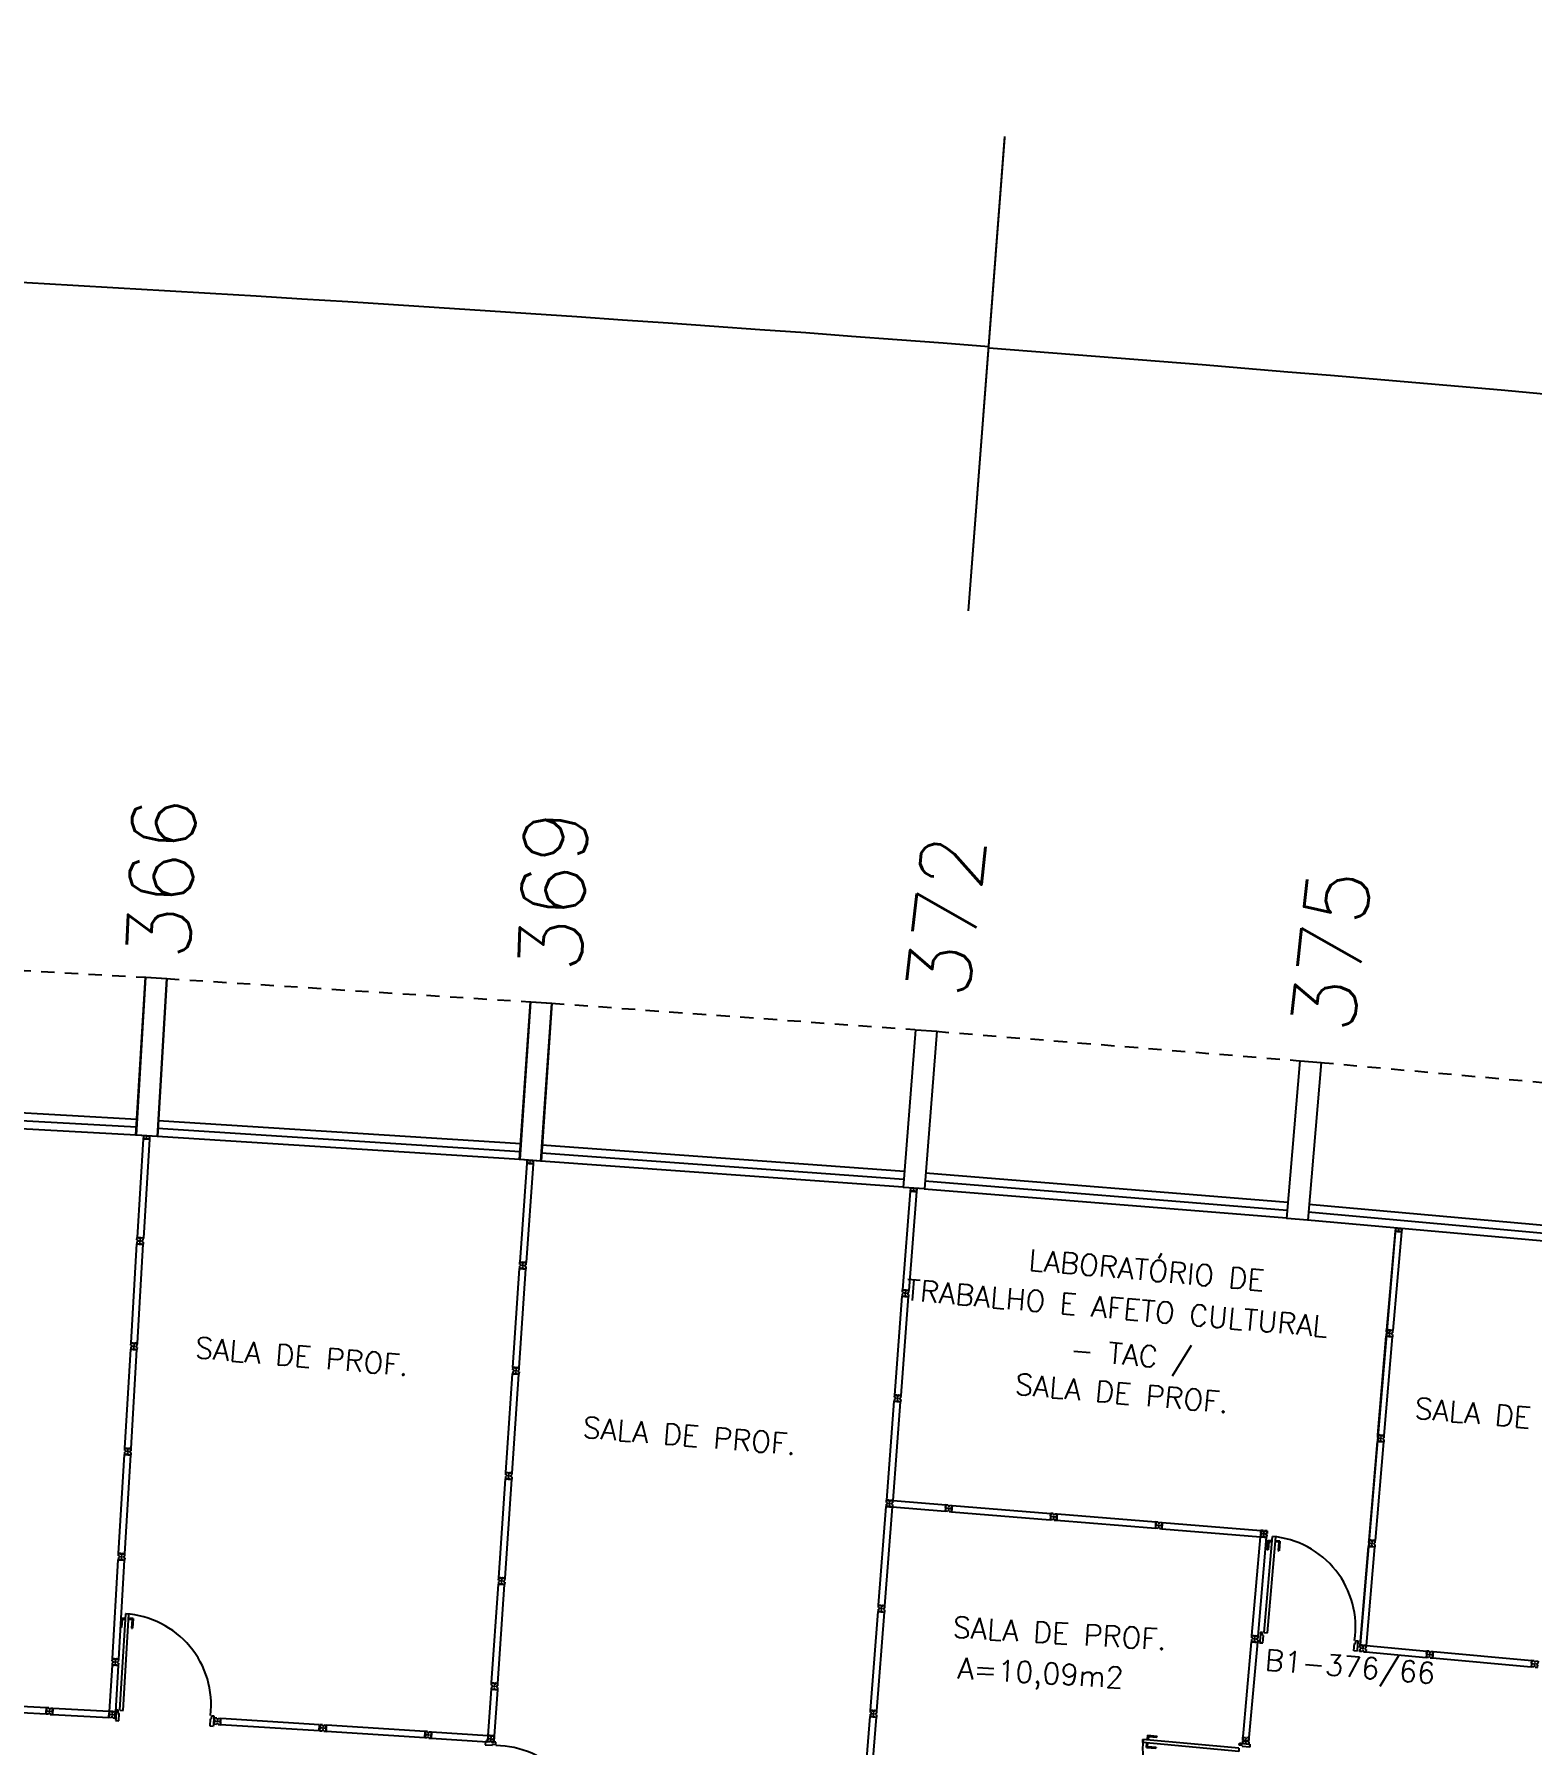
# Model space of a CAD drawing. Header units: millimetres. Extents: x 2958 to 3256, y 1036 to 1150.
# Drawn here: x 3136.87 to 3151.08, y 1132.91 to 1149.13 of the extents above; entities that cross this region are included whole.
import ezdxf

# ---------------------------------------------------------------- set-up
doc = ezdxf.new("R2010")
doc.units = ezdxf.units.MM
doc.linetypes.add('HIDDEN2', pattern=[0.1875, 0.125, -0.0625])
for name, color, linetype in [('DIV', 2, 'Continuous'), ('ESQ', 1, 'Continuous'), ('ESTR', 3, 'Continuous'), ('NOPILAR1', 2, 'Continuous'), ('PROJ', 1, 'HIDDEN2'), ('TEXTO', 2, 'Continuous'), ('TEXTO-ENDEREÇO', 2, 'Continuous'), ('USO1', 2, 'Continuous'), ('ÁREA', 2, 'Continuous')]:
    doc.layers.add(name, color=color, linetype=linetype)
doc.styles.add('1', font='romans.shx')
doc.styles.add('NOPILAR', font='simplex.shx', dxfattribs={"height": 0.6})
doc.styles.add('UNB-100', font='simplex.shx', dxfattribs={"height": 0.2})
doc.styles.add('UNB-100-1', font='simplex.shx', dxfattribs={"height": 0.2})
doc.dimstyles.new('1-600', dxfattribs={"dimtxt": 1.1, "dimasz": 2.5, "dimexe": 2, "dimexo": 4, "dimgap": 0.2, "dimtad": 1, "dimdec": 0, "dimzin": 4, "dimdsep": 46, "dimlunit": 6, "dimtxsty": '1', "dimblk1": 'NONE', "dimblk2": 'NONE', "dimsah": 1, "dimcen": 0, "dimclrd": 2, "dimclre": 2, "dimclrt": 2, "dimadec": 0, "dimazin": 0, "dimtfac": 1, "dimtdec": 0, "dimtmove": 2, "dimatfit": 3, "dimldrblk": 'NONE', "dimfxl": 1, "dimtolj": 1, "dimtzin": 0, "dimarcsym": 0})

# ---------------------------------------------------------------- blocks, each defined once
blk = doc.blocks.new('PILAR-SLC')
blk.add_lwpolyline([(0.2, 0), (0.2, -1.5), (0, -1.5), (0, 0)], close=True)
blk = doc.blocks.new('DIVMT-SLC')
for p, q in [((-0.03, 0.03), (-0.03, 0.006)), ((-0.008, 0.03), (-0.03, 0.03)), ((-0.0185, 0.006), (-0.03, 0.006)), ((-0.0185, -0.006), (-0.0185, 0.006)), ((-0.008, 0.03), (-0.008, 0.02)), ((-0.008, 0.02), (0.008, 0.02)), ((-0.0051, 0), (0.0051, 0)), ((0.0051, 0), (-0.0051, 0)), ((-0.0051, 0), (0.0051, 0)), ((0, -0.0051), (0, 0.0051)), ((0, 0.0051), (0, -0.0051)), ((0.008, 0.03), (0.008, 0.02)), ((0.008, 0.03), (0.03, 0.03)), ((0.0205, 0.006), (0.03, 0.006)), ((0.0205, -0.006), (0.0205, 0.006)), ((0.0205, 0.006), (0.0205, -0.006)), ((0.0205, 0.006), (0.03, 0.006)), ((0.97, 0.03), (0.03, 0.03)), ((0.03, 0.006), (0.03, 0.03)), ((0.03, -0.03), (0.03, 0.03)), ((0.03, -0.005), (0.03, 0.005)), ((0.97, -0.03), (0.97, 0.03)), ((0.97, 0.03), (0.97, 0.009)), ((0.97, 0.009), (0.97, 0.027)), ((0.9795, 0.006), (0.97, 0.006)), ((0.97, -0.005), (0.97, 0.005)), ((0.9795, 0.006), (0.9795, -0.006)), ((1.0051, 0), (0.9949, 0)), ((1, 0.0051), (1, -0.0051)), ((-0.0185, -0.006), (-0.03, -0.006)), ((-0.03, -0.03), (-0.03, -0.006)), ((-0.008, -0.03), (-0.03, -0.03)), ((-0.008, -0.03), (-0.008, -0.02)), ((-0.008, -0.02), (0.008, -0.02)), ((0.008, -0.03), (0.008, -0.02)), ((0.008, -0.03), (0.03, -0.03)), ((0.0205, -0.006), (0.03, -0.006)), ((0.0205, -0.006), (0.03, -0.006)), ((0.03, -0.006), (0.03, -0.03)), ((0.97, -0.03), (0.03, -0.03)), ((0.9795, -0.006), (0.97, -0.006)), ((0.97, -0.009), (0.97, -0.027))]:
    blk.add_line(p, q)
blk = doc.blocks.new('PDV2E-SLC')
at = {"layer": 'DIV', "color": 1}
for p, q in [((0.023, 0.925), (0.063, 0.925)), ((0.023, 0.925), (0.023, 0.835)), ((0.033, 0.835), (0.023, 0.835)), ((0.033, 0.915), (0.063, 0.915)), ((0.033, 0.915), (0.033, 0.835)), ((0.138, 0.925), (0.097, 0.925)), ((0.128, 0.915), (0.097, 0.915)), ((0.128, 0.915), (0.128, 0.835)), ((0.128, 0.835), (0.137, 0.835)), ((0.138, 0.925), (0.138, 0.835))]:
    blk.add_line(p, q, dxfattribs=at)
at = {"layer": 'DIV'}
for p, q in [((0.065, 0.05), (0.065, 0.965)), ((0.095, 0.965), (0.065, 0.965)), ((0.095, 0.05), (0.095, 0.965)), ((0.049, 0.05), (0.029, 0.05)), ((0.029, 0.05), (0.029, 0.035)), ((0.029, 0.035), (0.029, -0.035)), ((0.049, 0.02), (0.049, 0.05)), ((0.049, 0.02), (0.059, 0.02)), ((0.059, -0.05), (0.059, 0.02)), ((0.065, 0.05), (0.095, 0.05)), ((0.928, -0.05), (0.928, 0.02)), ((0.938, 0.02), (0.928, 0.02)), ((0.938, 0.05), (0.958, 0.05)), ((0.938, 0.02), (0.938, 0.05)), ((0.958, 0.05), (0.958, 0.035)), ((0.958, 0.035), (0.958, -0.035)), ((0.029, -0.035), (0.029, -0.05)), ((0.029, -0.05), (0.059, -0.05)), ((0.958, -0.05), (0.928, -0.05)), ((0.958, -0.035), (0.958, -0.05))]:
    blk.add_line(p, q, dxfattribs=at)
at = {"layer": 'DIV', "color": 1}
blk.add_arc((0.062, 0.1), 0.865, 356.6786, 90, dxfattribs=at)
blk = doc.blocks.new('MTT-SLC')
for p, q in [((-0.008, 0.03), (-0.03, 0.03)), ((-0.03, 0.03), (-0.03, 0.006)), ((-0.0185, 0.006), (-0.03, 0.006)), ((-0.0185, -0.006), (-0.0185, 0.006)), ((-0.008, 0.03), (-0.008, 0.02)), ((-0.008, 0.02), (0.008, 0.02)), ((-0.0051, 0), (0.0051, 0)), ((0, -0.0051), (0, 0.0051)), ((0.008, 0.03), (0.03, 0.03)), ((0.008, 0.03), (0.008, 0.02)), ((0.0205, -0.006), (0.0205, 0.006)), ((0.0205, 0.006), (0.03, 0.006)), ((0.03, 0.006), (0.03, 0.03)), ((-0.03, -0.03), (-0.03, -0.006)), ((-0.0185, -0.006), (-0.03, -0.006)), ((-0.008, -0.03), (-0.03, -0.03)), ((-0.008, -0.02), (0.008, -0.02)), ((-0.008, -0.03), (-0.008, -0.02)), ((0.008, -0.03), (0.008, -0.02)), ((0.008, -0.03), (0.03, -0.03)), ((0.0205, -0.006), (0.03, -0.006)), ((0.03, -0.006), (0.03, -0.03))]:
    blk.add_line(p, q)
blk = doc.blocks.new('MDIVMT-SLC')
for p, q in [((-0.03, 0.03), (-0.03, 0.006)), ((-0.008, 0.03), (-0.03, 0.03)), ((-0.0185, 0.006), (-0.03, 0.006)), ((-0.0185, -0.006), (-0.0185, 0.006)), ((-0.008, 0.03), (-0.008, 0.02)), ((-0.008, 0.02), (0.008, 0.02)), ((-0.0051, 0), (0.0051, 0)), ((-0.0051, 0), (0.0051, 0)), ((0, -0.0051), (0, 0.0051)), ((0, -0.0051), (0, 0.0051)), ((0.008, 0.03), (0.008, 0.02)), ((0.008, 0.03), (0.03, 0.03)), ((0.0205, 0.006), (0.03, 0.006)), ((0.0205, -0.006), (0.0205, 0.006)), ((0.0205, 0.006), (0.03, 0.006)), ((0.0205, -0.006), (0.0205, 0.006)), ((0.03, 0.03), (0.03, -0.03)), ((0.03, 0.03), (0.47, 0.03)), ((0.03, 0.006), (0.03, 0.03)), ((0.03, 0.009), (0.03, 0.027)), ((0.03, 0.005), (0.03, -0.005)), ((0.47, 0.03), (0.47, -0.03)), ((0.4795, 0.006), (0.47, 0.006)), ((0.47, 0.005), (0.47, -0.005)), ((0.4795, -0.006), (0.4795, 0.006)), ((0.4949, 0), (0.5051, 0)), ((0.5051, 0), (0.4949, 0)), ((0.5, -0.0051), (0.5, 0.0051)), ((-0.0185, -0.006), (-0.03, -0.006)), ((-0.03, -0.03), (-0.03, -0.006)), ((-0.008, -0.03), (-0.03, -0.03)), ((-0.008, -0.03), (-0.008, -0.02)), ((-0.008, -0.02), (0.008, -0.02)), ((0.008, -0.03), (0.008, -0.02)), ((0.008, -0.03), (0.03, -0.03)), ((0.0205, -0.006), (0.03, -0.006)), ((0.0205, -0.006), (0.03, -0.006)), ((0.03, -0.006), (0.03, -0.03)), ((0.03, -0.03), (0.03, -0.009)), ((0.03, -0.009), (0.03, -0.027)), ((0.03, -0.03), (0.47, -0.03)), ((0.4795, -0.006), (0.47, -0.006))]:
    blk.add_line(p, q)
blk = doc.blocks.new('DIVINI-SLC')
for p, q in [((-0.005, 0), (0.005, 0)), ((-0.005, 0), (0.005, 0)), ((0.008, 0.02), (0, 0.02)), ((0, 0.001), (0, 0.02)), ((0, -0.005), (0, 0.005)), ((0, -0.005), (0, 0.005)), ((0, -0.02), (0, 0.001)), ((0.008, 0.03), (0.03, 0.03)), ((0.008, 0.03), (0.008, 0.02)), ((0.02, 0.006), (0.03, 0.006)), ((0.02, 0.006), (0.02, -0.006)), ((0.02, -0.006), (0.02, 0.006)), ((0.02, 0.006), (0.03, 0.006)), ((0.02, -0.004), (0.02, 0.004)), ((0.023, 0.006), (0.027, 0.006)), ((0.03, -0.03), (0.03, 0.03)), ((0.03, 0.03), (0.03, -0.03)), ((0.03, 0.03), (0.97, 0.03)), ((0.03, 0.009), (0.03, 0.027)), ((0.03, 0.009), (0.03, 0.027)), ((0.03, -0.005), (0.03, 0.005)), ((0.03, 0.005), (0.03, -0.005)), ((0.97, 0.03), (0.97, -0.03)), ((0.98, 0.006), (0.97, 0.006)), ((0.97, 0.005), (0.97, -0.005)), ((0.98, -0.006), (0.98, 0.006)), ((0.995, 0), (1.005, 0)), ((1.005, 0), (0.995, 0)), ((1, -0.005), (1, 0.005)), ((0, -0.02), (0.008, -0.02)), ((0.008, -0.03), (0.008, -0.02)), ((0.008, -0.03), (0.03, -0.03)), ((0.02, -0.006), (0.03, -0.006)), ((0.02, -0.006), (0.03, -0.006)), ((0.023, -0.006), (0.027, -0.006)), ((0.03, -0.009), (0.03, -0.027)), ((0.03, -0.009), (0.03, -0.027)), ((0.03, -0.03), (0.03, -0.009)), ((0.03, -0.03), (0.97, -0.03)), ((0.98, -0.006), (0.97, -0.006))]:
    blk.add_line(p, q)
blk = doc.blocks.new('PDV2D-SLC')
at = {"layer": 'DIV'}
for p, q in [((0.03, 0.05), (0.06, 0.05)), ((0.03, 0.035), (0.03, 0.05)), ((0.03, -0.035), (0.03, 0.035)), ((0.06, 0.05), (0.06, -0.02)), ((0.941, 0.05), (0.941, -0.02)), ((0.971, 0.05), (0.941, 0.05)), ((0.971, 0.035), (0.971, 0.05)), ((0.971, -0.035), (0.971, 0.035)), ((0.03, -0.05), (0.03, -0.035)), ((0.05, -0.05), (0.03, -0.05)), ((0.05, -0.02), (0.06, -0.02)), ((0.05, -0.02), (0.05, -0.05)), ((0.079, -0.05), (0.109, -0.05)), ((0.079, -0.05), (0.079, -0.965)), ((0.109, -0.05), (0.109, -0.965)), ((0.951, -0.02), (0.941, -0.02)), ((0.951, -0.02), (0.951, -0.05)), ((0.951, -0.05), (0.971, -0.05)), ((0.971, -0.05), (0.971, -0.035)), ((0.109, -0.965), (0.079, -0.965))]:
    blk.add_line(p, q, dxfattribs=at)
at = {"layer": 'DIV', "color": 1}
for p, q in [((0.036, -0.925), (0.036, -0.835)), ((0.046, -0.835), (0.036, -0.835)), ((0.036, -0.925), (0.076, -0.925)), ((0.046, -0.915), (0.046, -0.835)), ((0.046, -0.915), (0.076, -0.915)), ((0.141, -0.915), (0.111, -0.915)), ((0.151, -0.925), (0.111, -0.925)), ((0.141, -0.915), (0.141, -0.835)), ((0.141, -0.835), (0.151, -0.835)), ((0.151, -0.925), (0.151, -0.835))]:
    blk.add_line(p, q, dxfattribs=at)
blk.add_arc((0.076, -0.1), 0.865, 270, 3.3214, dxfattribs=at)
blk = doc.blocks.new('*D94')
at = {"layer": 'DEFPOINTS', "color": 0, "transparency": 16777216}
for p in [(3180.372, 1142.128), (3145.432, 1139.674), (3145.317, 1138.178), (3196.179, 1132.706), (3195.887, 1131.235)]:
    blk.add_point(p, dxfattribs=at)
at = {"layer": 'USO1', "color": 2, "lineweight": -2, "transparency": 16777216}
for p, q in [((3145.738, 1143.662), (3146.083, 1148.148)), ((3196.957, 1136.63), (3197.835, 1141.055))]:
    blk.add_line(p, q, dxfattribs=at)
blk.add_arc((3112.516, 710.93), 436.505, 78.78048, 85.60976, dxfattribs=at)
at = {"layer": 'USO1', "color": 2, "transparency": 16777216, "insert": (3171.92, 1144.316), "char_height": 1.1, "attachment_point": 5, "rotation": 352.1951, "style": '1'}
blk.add_mtext('\\A1;Sociologia', dxfattribs=at)
blk = doc.blocks.new('_NONE')
at = {"color": 0, "linetype": 'ByBlock'}
blk.add_circle((0, 0), 0.25, dxfattribs=at)
blk = doc.blocks.new('*D95')
at = {"layer": 'DEFPOINTS', "color": 0, "transparency": 16777216}
for p in [(3127.379, 1147.195), (3090.56, 1140.388), (3145.432, 1139.674), (3090.637, 1138.89), (3145.317, 1138.178)]:
    blk.add_point(p, dxfattribs=at)
at = {"layer": 'USO1', "color": 2, "lineweight": -2, "transparency": 16777216}
for p, q in [((3090.356, 1144.382), (3090.126, 1148.876)), ((3145.738, 1143.662), (3146.084, 1148.161))]:
    blk.add_line(p, q, dxfattribs=at)
blk.add_arc((3112.517, 710.942), 436.506, 85.60976, 92.92683, dxfattribs=at)
at = {"layer": 'USO1', "color": 2, "transparency": 16777216, "insert": (3118.103, 1148.345), "char_height": 1.1, "attachment_point": 5, "rotation": 359.2683, "style": '1'}
blk.add_mtext('\\A1;Antropologia', dxfattribs=at)

msp = doc.modelspace()

# ---------------------------------------------------------------- linework, layer by layer
at = {"layer": 'DIV'}
for p, q in [((3145.017, 1135.163), (3145.518, 1135.122)), ((3145.022, 1135.223), (3145.523, 1135.182)), ((3145.523, 1135.182), (3145.518, 1135.122)), ((3145.52, 1135.146), (3145.518, 1135.122)), ((3145.54, 1135.12), (3145.518, 1135.122)), ((3145.521, 1135.157), (3145.52, 1135.147)), ((3145.529, 1135.145), (3145.52, 1135.146)), ((3145.529, 1135.145), (3145.52, 1135.146)), ((3145.521, 1135.158), (3145.523, 1135.182)), ((3145.53, 1135.157), (3145.521, 1135.158)), ((3145.53, 1135.157), (3145.521, 1135.158)), ((3145.545, 1135.18), (3145.523, 1135.182)), ((3145.53, 1135.157), (3145.529, 1135.145)), ((3145.529, 1135.145), (3145.53, 1135.157)), ((3145.54, 1135.12), (3145.541, 1135.13)), ((3145.557, 1135.129), (3145.541, 1135.13)), ((3145.545, 1135.18), (3145.544, 1135.17)), ((3145.56, 1135.169), (3145.544, 1135.17)), ((3145.555, 1135.149), (3145.545, 1135.15)), ((3145.545, 1135.15), (3145.555, 1135.149)), ((3145.555, 1135.149), (3145.545, 1135.15)), ((3145.551, 1135.155), (3145.55, 1135.145)), ((3145.55, 1135.145), (3145.551, 1135.155)), ((3145.556, 1135.119), (3145.557, 1135.129)), ((3145.556, 1135.119), (3145.578, 1135.117)), ((3145.561, 1135.179), (3145.56, 1135.169)), ((3145.561, 1135.179), (3145.583, 1135.177)), ((3145.569, 1135.154), (3145.568, 1135.142)), ((3145.568, 1135.142), (3145.58, 1135.141)), ((3145.569, 1135.154), (3145.581, 1135.153)), ((3145.578, 1135.117), (3145.58, 1135.141)), ((3145.583, 1135.177), (3145.581, 1135.153)), ((3149.509, 1133.788), (3150.082, 1133.735)), ((3149.514, 1133.848), (3150.088, 1133.795)), ((3150.088, 1133.795), (3150.082, 1133.735)), ((3150.085, 1133.771), (3150.088, 1133.795)), ((3150.109, 1133.793), (3150.088, 1133.795)), ((3150.109, 1133.793), (3150.109, 1133.783)), ((3150.125, 1133.782), (3150.109, 1133.783)), ((3150.125, 1133.792), (3150.125, 1133.782)), ((3150.125, 1133.792), (3150.147, 1133.79)), ((3150.147, 1133.79), (3150.145, 1133.766)), ((3150.084, 1133.759), (3150.082, 1133.735)), ((3150.104, 1133.733), (3150.082, 1133.735)), ((3150.085, 1133.77), (3150.084, 1133.76)), ((3150.094, 1133.758), (3150.084, 1133.759)), ((3150.094, 1133.758), (3150.084, 1133.759)), ((3150.095, 1133.77), (3150.085, 1133.771)), ((3150.095, 1133.77), (3150.085, 1133.771)), ((3150.095, 1133.77), (3150.094, 1133.758)), ((3150.094, 1133.758), (3150.095, 1133.77)), ((3150.104, 1133.733), (3150.105, 1133.743)), ((3150.121, 1133.742), (3150.105, 1133.743)), ((3150.12, 1133.762), (3150.11, 1133.763)), ((3150.11, 1133.763), (3150.12, 1133.762)), ((3150.12, 1133.762), (3150.11, 1133.763)), ((3150.115, 1133.768), (3150.114, 1133.757)), ((3150.114, 1133.757), (3150.115, 1133.768)), ((3150.12, 1133.732), (3150.121, 1133.742)), ((3150.12, 1133.732), (3150.142, 1133.73)), ((3150.134, 1133.767), (3150.133, 1133.755)), ((3150.133, 1133.755), (3150.144, 1133.754)), ((3150.134, 1133.767), (3150.145, 1133.766)), ((3150.142, 1133.73), (3150.144, 1133.754)), ((3136.986, 1133.197), (3136.987, 1133.221)), ((3137.008, 1133.196), (3136.986, 1133.197)), ((3136.999, 1133.22), (3136.987, 1133.221)), ((3136.989, 1133.257), (3136.988, 1133.233)), ((3136.999, 1133.232), (3136.988, 1133.233)), ((3137.011, 1133.256), (3136.989, 1133.257)), ((3136.999, 1133.22), (3136.999, 1133.232)), ((3137.008, 1133.196), (3137.008, 1133.206)), ((3137.008, 1133.206), (3137.024, 1133.205)), ((3137.011, 1133.256), (3137.011, 1133.246)), ((3137.011, 1133.246), (3137.027, 1133.245)), ((3137.012, 1133.226), (3137.023, 1133.225)), ((3137.012, 1133.226), (3137.023, 1133.225)), ((3137.017, 1133.22), (3137.018, 1133.23)), ((3137.017, 1133.22), (3137.018, 1133.23)), ((3137.024, 1133.195), (3137.024, 1133.205)), ((3137.024, 1133.195), (3137.046, 1133.194)), ((3137.027, 1133.255), (3137.027, 1133.245)), ((3137.027, 1133.255), (3137.049, 1133.253)), ((3137.038, 1133.23), (3137.048, 1133.23)), ((3137.038, 1133.218), (3137.038, 1133.23)), ((3137.038, 1133.23), (3137.048, 1133.23)), ((3137.038, 1133.218), (3137.038, 1133.23)), ((3137.038, 1133.218), (3137.047, 1133.218)), ((3137.038, 1133.218), (3137.047, 1133.218)), ((3137.049, 1133.253), (3137.046, 1133.194)), ((3137.047, 1133.218), (3137.046, 1133.194)), ((3137.046, 1133.194), (3137.047, 1133.215)), ((3137.047, 1133.215), (3137.046, 1133.197)), ((3137.046, 1133.194), (3137.58, 1133.164)), ((3137.048, 1133.229), (3137.047, 1133.219)), ((3137.048, 1133.23), (3137.049, 1133.253)), ((3137.048, 1133.232), (3137.049, 1133.25)), ((3137.049, 1133.253), (3137.584, 1133.224)), ((3137.584, 1133.224), (3137.58, 1133.164)), ((3137.591, 1133.188), (3137.581, 1133.188)), ((3137.592, 1133.2), (3137.582, 1133.2)), ((3137.582, 1133.199), (3137.582, 1133.189)), ((3137.591, 1133.188), (3137.592, 1133.2)), ((3137.607, 1133.193), (3137.617, 1133.192)), ((3137.617, 1133.192), (3137.607, 1133.193)), ((3137.607, 1133.193), (3137.617, 1133.192)), ((3137.607, 1133.193), (3137.617, 1133.192)), ((3137.611, 1133.187), (3137.612, 1133.197)), ((3137.611, 1133.187), (3137.612, 1133.197)), ((3137.611, 1133.187), (3137.612, 1133.197)), ((3137.632, 1133.185), (3137.633, 1133.197)), ((3137.632, 1133.185), (3137.633, 1133.197)), ((3137.632, 1133.185), (3137.641, 1133.184)), ((3137.632, 1133.185), (3137.641, 1133.184)), ((3137.633, 1133.197), (3137.642, 1133.196)), ((3137.633, 1133.197), (3137.642, 1133.196)), ((3137.644, 1133.22), (3137.64, 1133.16)), ((3137.644, 1133.22), (3137.64, 1133.16)), ((3137.64, 1133.16), (3137.641, 1133.181)), ((3137.641, 1133.181), (3137.64, 1133.163)), ((3137.641, 1133.181), (3137.64, 1133.163)), ((3137.64, 1133.16), (3137.641, 1133.181)), ((3137.642, 1133.195), (3137.641, 1133.185)), ((3137.642, 1133.195), (3137.641, 1133.185)), ((3137.642, 1133.199), (3137.644, 1133.217)), ((3137.642, 1133.199), (3137.644, 1133.217)), ((3140.58, 1132.973), (3140.581, 1132.997)), ((3140.602, 1132.971), (3140.58, 1132.973)), ((3140.593, 1132.996), (3140.581, 1132.997)), ((3140.584, 1133.032), (3140.582, 1133.009)), ((3140.594, 1133.008), (3140.582, 1133.009)), ((3140.606, 1133.031), (3140.584, 1133.032)), ((3140.593, 1132.996), (3140.594, 1133.008)), ((3140.602, 1132.971), (3140.602, 1132.981)), ((3140.602, 1132.981), (3140.618, 1132.98)), ((3140.606, 1133.031), (3140.605, 1133.021)), ((3140.605, 1133.021), (3140.621, 1133.02)), ((3140.607, 1133.001), (3140.617, 1133)), ((3140.607, 1133.001), (3140.617, 1133)), ((3140.611, 1132.995), (3140.612, 1133.006)), ((3140.611, 1132.995), (3140.612, 1133.006)), ((3140.618, 1132.97), (3140.618, 1132.98)), ((3140.618, 1132.97), (3140.64, 1132.969)), ((3140.622, 1133.03), (3140.621, 1133.02)), ((3140.622, 1133.03), (3140.644, 1133.028)), ((3140.632, 1132.993), (3140.633, 1133.005)), ((3140.632, 1132.993), (3140.633, 1133.005)), ((3140.632, 1132.993), (3140.641, 1132.993)), ((3140.632, 1132.993), (3140.641, 1132.993)), ((3140.633, 1133.005), (3140.642, 1133.004)), ((3140.633, 1133.005), (3140.642, 1133.004)), ((3140.644, 1133.028), (3140.64, 1132.969)), ((3140.641, 1132.993), (3140.64, 1132.969)), ((3140.64, 1132.969), (3140.641, 1132.99)), ((3140.641, 1132.99), (3140.64, 1132.972)), ((3140.64, 1132.969), (3141.174, 1132.935)), ((3140.642, 1133.003), (3140.641, 1132.994)), ((3140.642, 1133.004), (3140.644, 1133.028)), ((3140.642, 1133.007), (3140.644, 1133.025)), ((3140.644, 1133.028), (3141.178, 1132.994)), ((3141.178, 1132.994), (3141.174, 1132.935)), ((3141.176, 1132.97), (3141.175, 1132.96)), ((3141.186, 1132.97), (3141.176, 1132.971)), ((3141.185, 1132.958), (3141.186, 1132.97)), ((3141.201, 1132.963), (3141.211, 1132.962)), ((3141.211, 1132.962), (3141.201, 1132.963)), ((3141.201, 1132.963), (3141.211, 1132.962)), ((3141.201, 1132.963), (3141.211, 1132.962)), ((3141.205, 1132.957), (3141.206, 1132.968)), ((3141.205, 1132.957), (3141.206, 1132.968)), ((3141.205, 1132.957), (3141.206, 1132.968)), ((3141.226, 1132.955), (3141.227, 1132.967)), ((3141.226, 1132.955), (3141.227, 1132.967)), ((3141.227, 1132.967), (3141.236, 1132.966)), ((3141.227, 1132.967), (3141.236, 1132.966)), ((3141.238, 1132.99), (3141.233, 1132.93)), ((3141.238, 1132.99), (3141.233, 1132.93)), ((3141.236, 1132.965), (3141.235, 1132.955)), ((3141.236, 1132.965), (3141.235, 1132.955)), ((3141.236, 1132.969), (3141.238, 1132.987)), ((3141.236, 1132.969), (3141.238, 1132.987)), ((3141.185, 1132.958), (3141.175, 1132.959)), ((3141.226, 1132.955), (3141.235, 1132.954)), ((3141.226, 1132.955), (3141.235, 1132.954)), ((3141.233, 1132.93), (3141.235, 1132.951)), ((3141.233, 1132.93), (3141.235, 1132.951)), ((3141.235, 1132.951), (3141.234, 1132.933)), ((3141.235, 1132.951), (3141.234, 1132.933))]:
    msp.add_line(p, q, dxfattribs=at)
at = {"layer": 'ESQ'}
for p, q in [((3137.848, 1138.838), (3134.405, 1139.029)), ((3137.84, 1138.689), (3134.397, 1138.879)), ((3137.844, 1138.763), (3134.401, 1138.954)), ((3141.49, 1138.606), (3138.049, 1138.826)), ((3141.48, 1138.457), (3138.039, 1138.677)), ((3141.485, 1138.531), (3138.044, 1138.751)), ((3145.124, 1138.268), (3141.685, 1138.518)), ((3145.13, 1138.343), (3141.691, 1138.593)), ((3145.119, 1138.194), (3141.68, 1138.443)), ((3148.767, 1138.049), (3145.331, 1138.328)), ((3148.755, 1137.9), (3145.318, 1138.178)), ((3148.761, 1137.974), (3145.324, 1138.253)), ((3152.402, 1137.724), (3148.968, 1138.032)), ((3152.389, 1137.575), (3148.955, 1137.883)), ((3152.396, 1137.65), (3148.961, 1137.957))]:
    msp.add_line(p, q, dxfattribs=at)
at = {"layer": 'PROJ'}
for p, q in [((3134.469, 1140.378), (3137.924, 1140.186)), ((3138.124, 1140.174), (3141.578, 1139.953)), ((3141.777, 1139.94), (3145.229, 1139.69)), ((3145.428, 1139.674), (3148.877, 1139.395)), ((3149.076, 1139.378), (3152.523, 1139.069))]:
    msp.add_line(p, q, dxfattribs=at)
at = {"layer": 'TEXTO-ENDEREÇO'}
msp.add_line((3149.79, 1137.8), (3149.455, 1133.853), dxfattribs=at)

# ---------------------------------------------------------------- block references
at = {"layer": 'DIV'}
for name, p, rotation in [('DIVINI-SLC', (3137.939, 1138.683), 266.4854091104974), ('DIVINI-SLC', (3141.579, 1138.45), 265.9976047626712), ('DIVINI-SLC', (3145.218, 1138.186), 265.5098004148452), ('DIVMT-SLC', (3137.877, 1137.685), 266.7368483092466), ('DIVINI-SLC', (3149.82, 1137.805), 265.0219960670191), ('DIVMT-SLC', (3141.509, 1137.452), 266.2490439614205), ('DIVMT-SLC', (3145.14, 1137.189), 265.7612396135944), ('DIVMT-SLC', (3137.82, 1136.686), 266.6079229103988), ('DIVMT-SLC', (3149.733, 1136.809), 265.2734352657683), ('DIVMT-SLC', (3141.444, 1136.454), 266.1201185625726), ('DIVMT-SLC', (3145.066, 1136.192), 265.6323142147466), ('DIVMT-SLC', (3137.761, 1135.688), 266.6179134720326), ('DIVMT-SLC', (3149.651, 1135.812), 265.1445098669205), ('DIVMT-SLC', (3141.376, 1135.457), 266.1301091242065), ('DIVMT-SLC', (3144.989, 1135.195), 265.6423047763804), ('DIVMT-SLC', (3146.547, 1135.069), 175.3657219511718), ('DIVMT-SLC', (3147.544, 1134.988), 175.3657219511718), ('DIVMT-SLC', (3148.541, 1134.907), 175.3657219511718), ('DIVMT-SLC', (3148.54, 1134.907), 265.1039292252365), ('PDV2E-SLC', (3148.476, 1133.927), 355.0328169637205), ('DIVMT-SLC', (3149.566, 1134.816), 265.1545004285543), ('DIVMT-SLC', (3137.702, 1134.69), 266.6162746229895), ('DIVMT-SLC', (3141.309, 1134.459), 266.1284702751634), ('PDV2E-SLC', (3137.619, 1133.188), 356.6065536067734), ('DIVMT-SLC', (3144.913, 1134.198), 265.6406659273373), ('DIVMT-SLC', (3148.455, 1133.911), 264.9603559188909), ('MTT-SLC', (3149.482, 1133.82), 264.8217792465597), ('DIVMT-SLC', (3151.111, 1133.673), 174.8505622429828), ('MDIVMT-SLC', (3137.643, 1133.691), 266.5293404382204), ('MDIVMT-SLC', (3141.241, 1133.461), 266.0415360903943), ('DIVMT-SLC', (3136.019, 1133.281), 356.7497543928548), ('MTT-SLC', (3137.612, 1133.192), 356.5834512210473), ('MTT-SLC', (3137.612, 1133.192), 356.5834512210472), ('DIVMT-SLC', (3138.611, 1133.129), 356.3512265560456), ('DIVMT-SLC', (3144.837, 1133.201), 265.5372045948886), ('DIVMT-SLC', (3139.614, 1133.065), 356.2619543928547), ('MTT-SLC', (3141.206, 1132.963), 356.0956512210472), ('MTT-SLC', (3141.206, 1132.963), 356.0956512210473), ('PDV2D-SLC', (3148.362, 1132.947), 264.7218798390253), ('MTT-SLC', (3148.37, 1132.946), 264.8217792465597), ('PDV2D-SLC', (3141.14, 1131.965), 86.21472975732519)]:
    msp.add_blockref(name, p, dxfattribs=dict(at, rotation=rotation))
at = {"layer": 'ESTR'}
for p, rotation in [((3137.928, 1140.186), 356.5853658536586), ((3137.932, 1140.186), 356.5853658536586), ((3141.581, 1139.953), 356.0975609756098), ((3141.585, 1139.953), 356.0975609756097), ((3145.237, 1139.689), 355.6097560975607), ((3148.886, 1139.394), 355.1219512195125)]:
    msp.add_blockref('PILAR-SLC', p, dxfattribs=dict(at, rotation=rotation))

# ---------------------------------------------------------------- texts
at = {"layer": 'NOPILAR1', "style": 'NOPILAR'}
for s, rotation, p in [('366', 87.5533, (3138.346, 1140.342)), ('366', 87.5533, (3138.346, 1140.342)), ('369', 87.5533, (3142.064, 1140.223)), ('369', 87.5533, (3142.064, 1140.223)), ('372', 83.505, (3145.735, 1139.967)), ('372', 83.505, (3145.735, 1139.967)), ('375', 83.505, (3149.388, 1139.639)), ('375', 83.505, (3149.388, 1139.639))]:
    msp.add_text(s, height=0.6, rotation=rotation, dxfattribs=at).set_placement(p)
at = {"layer": 'TEXTO', "style": 'UNB-100'}
for s, rotation, p in [('LABORATÓRIO DE ', 354.9641, (3146.301, 1137.409)), ('TRABALHO E AFETO CULTURAL', 354.9641, (3145.135, 1137.125)), ('SALA DE PROF.', 355.1418, (3138.393, 1136.576)), ('- TAC / ', 354.9641, (3146.696, 1136.557)), ('SALA DE PROF.', 354.9641, (3146.173, 1136.23)), ('SALA DE PROF.', 355.1927, (3149.965, 1136.001)), ('SALA DE PROF.', 355.3392, (3142.071, 1135.82)), ('SALA DE PROF.', 356.6379, (3145.584, 1133.924))]:
    msp.add_text(s, height=0.2, rotation=rotation, dxfattribs=at).set_placement(p)
at = {"layer": 'TEXTO-ENDEREÇO', "style": 'UNB-100-1'}
msp.add_text('B1-376/66', height=0.2, rotation=355.3365, dxfattribs=at).set_placement((3148.544, 1133.615))
at = {"layer": 'ÁREA', "style": 'UNB-100'}
msp.add_text('A=10,09m2', height=0.2, rotation=356.6379, dxfattribs=at).set_placement((3145.63, 1133.535))

# ---------------------------------------------------------------- dimensions: what is measured, and where the dimension line sits
at = {"layer": 'USO1'}
for base, line1, line2, text, picture, middle in [((3127.379, 1147.195), ((3090.56, 1140.388), (3090.637, 1138.89)), ((3145.432, 1139.674), (3145.317, 1138.178)), 'Antropologia', '*D95', (3118.103, 1148.345)), ((3180.372, 1142.128), ((3145.432, 1139.674), (3145.317, 1138.178)), ((3196.179, 1132.706), (3195.887, 1131.235)), 'Sociologia', '*D94', (3171.92, 1144.316))]:
    dim = msp.add_angular_dim_2l(base=base, line1=line1, line2=line2, text=text, dimstyle='1-600', override={"dimazin": 1}, dxfattribs=at)
    dim.commit()
    dim.dimension.update_dxf_attribs({"geometry": picture, "text_midpoint": middle})

doc.saveas('drawing.dxf')
